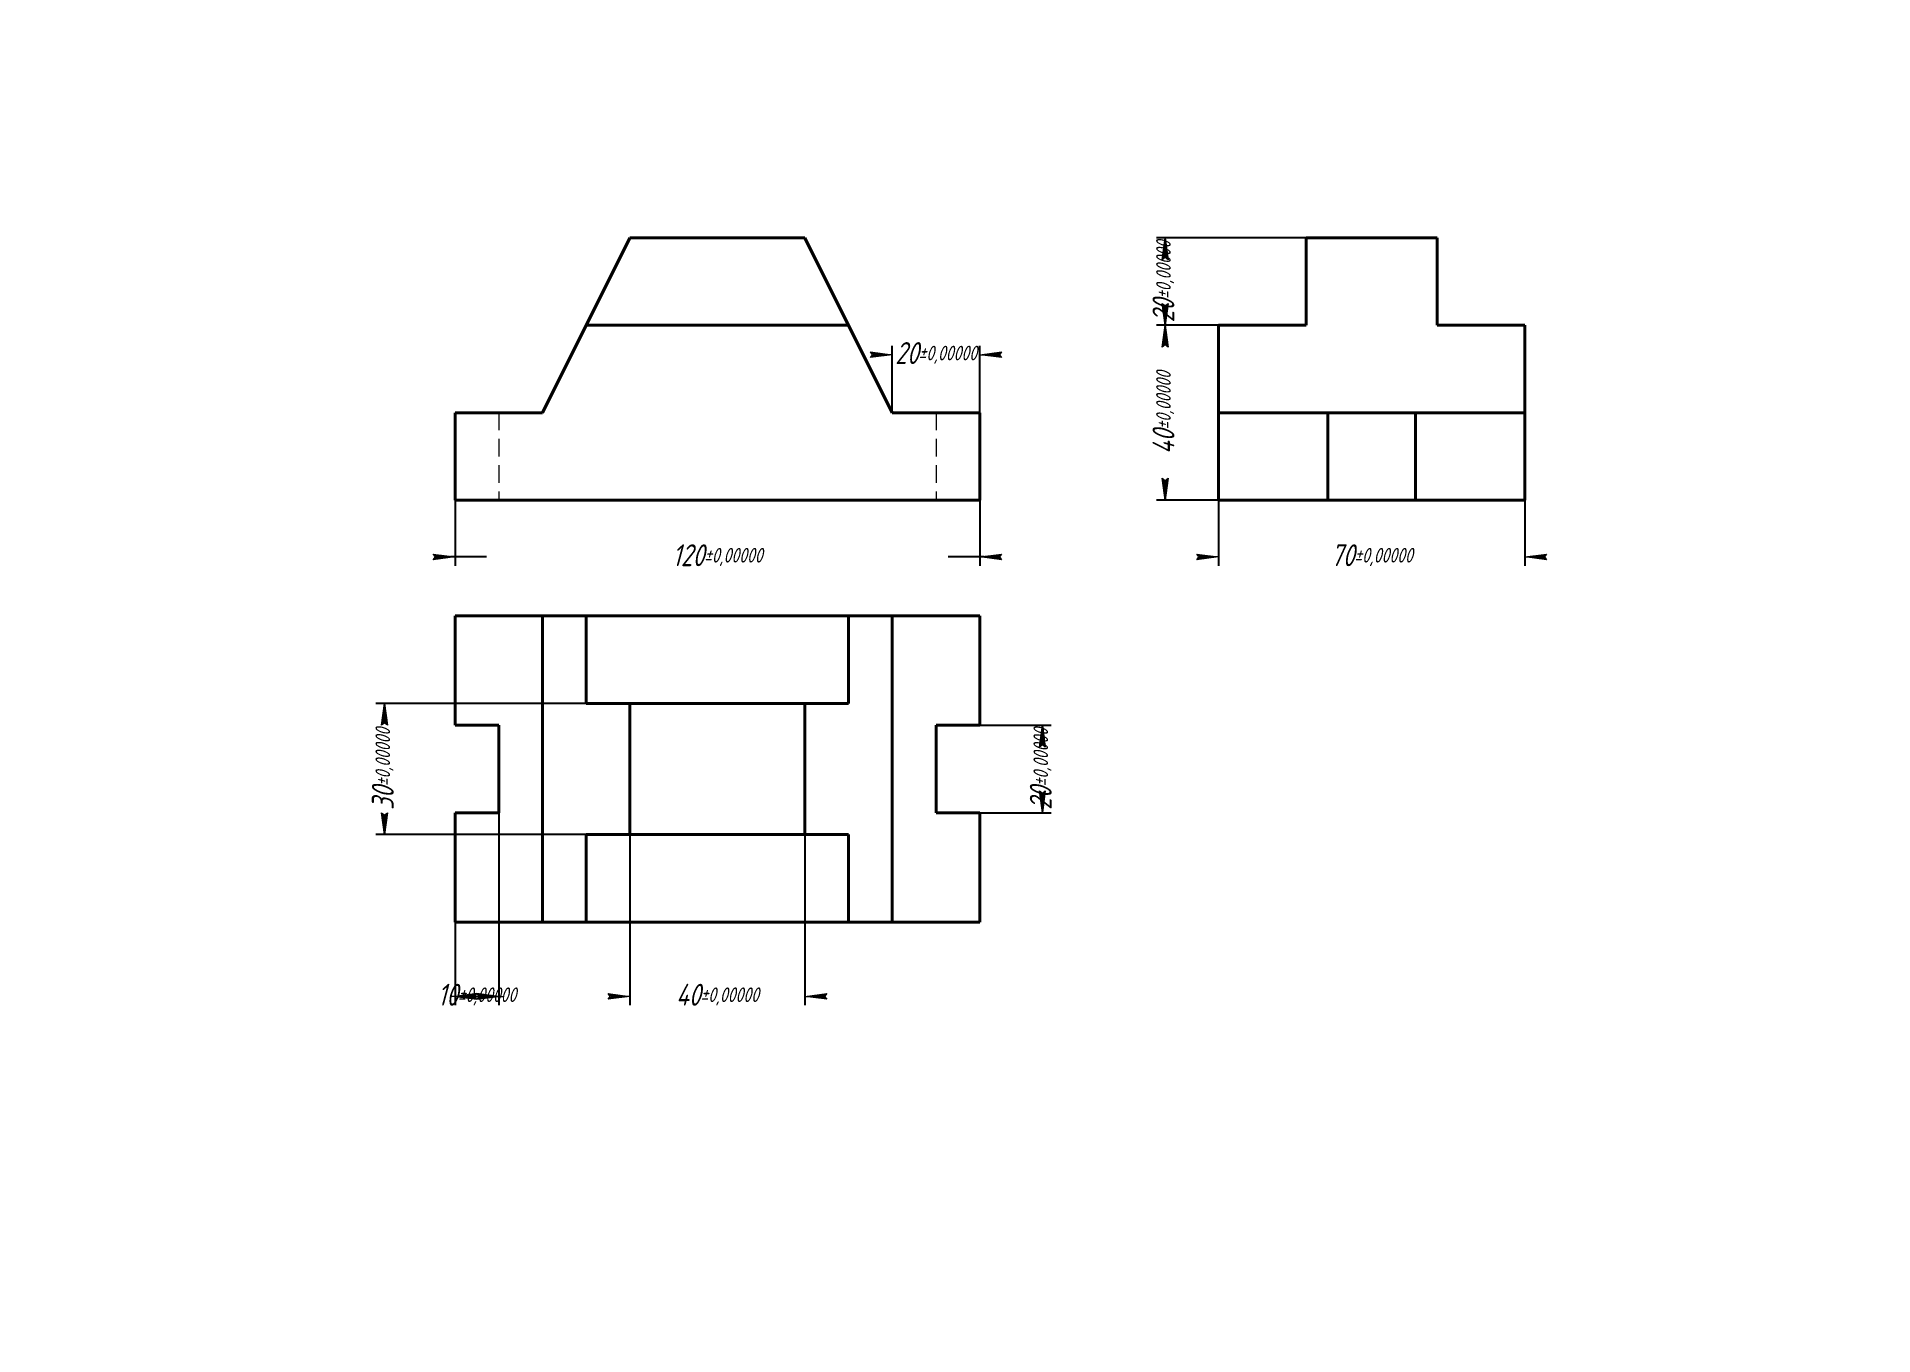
# Model space of a CAD drawing. Header units: millimetres. Extents: x 0 to 420, y 0 to 297.
import ezdxf

# ---------------------------------------------------------------- set-up
doc = ezdxf.new("R2010")
doc.units = ezdxf.units.MM
for name, pattern in [('K5LT_BASIC', [0]), ('K5LT_DASHED', [6, 4, -2]), ('K5LT_THIN', [0])]:
    doc.linetypes.add(name, pattern=pattern)
doc.styles.add('KDIMTEXTSTYLE', font='GOST_AU.SHX', dxfattribs={"width": 0.96, "oblique": 15, "height": 5})
doc.dimstyles.new('KDIMSTYLE (1.00)', dxfattribs={"dimtxt": 5, "dimasz": 1, "dimexe": 2, "dimexo": 0, "dimgap": 1, "dimtad": 1, "dimtxsty": 'KDIMTEXTSTYLE', "dimsah": 1, "dimcen": 0, "dimdle": 1, "dimadec": 0, "dimazin": 0, "dimtfac": 0.667, "dimtmove": 0, "dimatfit": 3, "dimfxl": 1, "dimtvp": 1, "dimtolj": 1, "dimtzin": 0, "dimarcsym": 0})

# ---------------------------------------------------------------- blocks, each defined once
blk = doc.blocks.new('KDIMARROW_01')
blk.add_hatch(color=0).paths.add_polyline_path([(-5, -0.6582624912261956), (0, 0), (-5, 0.658262491226197), (-4.5, 5.51091059616309e-16)])
at = {"color": 0, "linetype": 'K5LT_THIN', "lineweight": 18}
for p, q in [((-4.5, 5.51091059616309e-16), (-5, 0.658262491226197)), ((-5, 0.658262491226197), (0, 0)), ((0, 0), (-5, -0.6582624912261956)), ((-5, -0.6582624912261956), (-4.5, 5.51091059616309e-16)), ((0, 0), (-1, 0))]:
    blk.add_line(p, q, dxfattribs=at)
blk = doc.blocks.new('KDIMARROW_02')
blk.add_hatch(color=0).paths.add_polyline_path([(4.5, -5.51091059616309e-16), (5, 0.6582624912261956), (0, 0), (5, -0.658262491226197)])
at = {"color": 0, "linetype": 'K5LT_THIN', "lineweight": 18}
for p, q in [((0, 0), (-1, 0)), ((5, 0.6582624912261956), (0, 0)), ((0, 0), (5, -0.658262491226197)), ((0, 0), (7, -8.572527594031472e-16)), ((4.5, -5.51091059616309e-16), (5, 0.6582624912261956)), ((5, -0.658262491226197), (4.5, -5.51091059616309e-16))]:
    blk.add_line(p, q, dxfattribs=at)

msp = doc.modelspace()

# ---------------------------------------------------------------- linework, layer by layer
at = {"color": 150, "linetype": 'K5LT_BASIC', "lineweight": 40, "true_color": 0x0080ff}
for p, q in [((115.6605935202274, 211), (135.6605935202274, 251)), ((135.6605935202274, 251), (175.6605935202274, 251)), ((195.6605935202274, 211), (175.6605935202274, 251)), ((290.2923703894241, 251), (320.2923703894241, 251)), ((290.2923703894241, 231), (290.2923703894241, 251)), ((320.2923703894241, 251), (320.2923703894241, 231)), ((125.6605935202274, 231), (185.6605935202274, 231)), ((270.2923703894241, 211), (270.2923703894241, 231)), ((270.2923703894241, 231), (290.2923703894241, 231)), ((320.2923703894241, 231), (340.2923703894241, 231)), ((340.2923703894241, 231), (340.2923703894241, 211)), ((95.6605935202274, 191), (95.6605935202274, 211)), ((95.6605935202274, 211), (115.6605935202274, 211)), ((215.6605935202274, 211), (195.6605935202274, 211)), ((215.6605935202274, 191), (215.6605935202274, 211)), ((270.2923703894241, 191), (270.2923703894241, 211)), ((270.2923703894241, 211), (340.2923703894241, 211)), ((295.2923703894241, 191), (295.2923703894241, 211)), ((295.2923703894241, 211), (315.2923703894241, 211)), ((315.2923703894241, 211), (315.2923703894241, 191)), ((340.2923703894241, 211), (340.2923703894241, 191)), ((95.6605935202274, 191), (215.6605935202274, 191)), ((340.2923703894241, 191), (270.2923703894241, 191)), ((95.6605935202274, 164.5142776075924), (215.6605935202274, 164.5142776075924)), ((95.6605935202274, 139.5142776075924), (95.6605935202274, 164.5142776075924)), ((115.6605935202274, 164.5142776075924), (115.6605935202274, 94.51427760759245)), ((125.6605935202274, 164.5142776075924), (125.6605935202274, 144.5142776075924)), ((185.6605935202274, 164.5142776075924), (185.6605935202274, 144.5142776075924)), ((195.6605935202274, 164.5142776075924), (195.6605935202274, 94.51427760759245)), ((215.6605935202274, 164.5142776075924), (215.6605935202274, 139.5142776075924)), ((125.6605935202274, 144.5142776075924), (185.6605935202274, 144.5142776075924)), ((135.6605935202274, 144.5142776075924), (135.6605935202274, 114.5142776075924)), ((175.6605935202274, 144.5142776075924), (175.6605935202274, 114.5142776075924)), ((95.6605935202274, 139.5142776075924), (105.6605935202274, 139.5142776075924)), ((105.6605935202274, 139.5142776075924), (105.6605935202274, 119.5142776075924)), ((215.6605935202274, 139.5142776075924), (205.6605935202274, 139.5142776075924)), ((205.6605935202274, 139.5142776075924), (205.6605935202274, 119.5142776075924)), ((95.6605935202274, 94.51427760759245), (95.6605935202274, 119.5142776075924)), ((105.6605935202274, 119.5142776075924), (95.6605935202274, 119.5142776075924)), ((205.6605935202274, 119.5142776075924), (215.6605935202274, 119.5142776075924)), ((215.6605935202274, 119.5142776075924), (215.6605935202274, 94.51427760759245)), ((125.6605935202274, 94.51427760759245), (125.6605935202274, 114.5142776075924)), ((125.6605935202274, 114.5142776075924), (185.6605935202274, 114.5142776075924)), ((185.6605935202274, 94.51427760759245), (185.6605935202274, 114.5142776075924)), ((215.6605935202274, 94.51427760759245), (95.6605935202274, 94.51427760759245))]:
    msp.add_line(p, q, dxfattribs=at)
at = {"color": 7, "linetype": 'K5LT_DASHED', "lineweight": 18}
for p, q in [((105.6605935202274, 211), (105.6605935202274, 191)), ((205.6605935202274, 211), (205.6605935202274, 191))]:
    msp.add_line(p, q, dxfattribs=at)

# ---------------------------------------------------------------- dimensions: what is measured, and where the dimension line sits
at = {"color": 7}
for base, p1, p2, location in [((258.0589419332042, 251), (290.2923703894241, 231), (290.2923703894241, 251), (258.0589419332042, 241)), ((258.0589419332042, 231), (270.2923703894241, 191), (270.2923703894241, 231), (258.0589419332042, 211)), ((79.52614483386623, 144.5142776075924), (135.6605935202274, 114.5142776075924), (135.6605935202274, 144.5142776075924), (79.52614483386623, 129.5142776075924)), ((230, 139.5142776075924), (215.6605935202274, 119.5142776075924), (215.6605935202274, 139.5142776075924), (230, 129.5142776075924))]:
    msp.add_linear_dim(base=base, p1=p1, p2=p2, angle=90, location=location, dimstyle='KDIMSTYLE (1.00)', override={"dimexo": 0, "dimpost": '\\H5.0;\\W0.965;\\Q15;<>', "dimblk1": 'KDIMARROW_01', "dimblk2": 'KDIMARROW_01', "dimse1": 0, "dimse2": 0, "dimclrt": 7, "dimtol": 1, "dimtp": 0, "dimtm": 0, "dimtdec": 5, "dimtolj": 1}, dxfattribs=at).render()
for base, p1, p2, location, override in [((195.6605935202274, 224.2652148601398), (215.6605935202274, 211), (195.6605935202274, 211), (205.6605935202274, 224.2652148601398), {"dimexo": 0, "dimpost": '\\H5.0;\\W0.965;\\Q15;<>', "dimblk1": 'KDIMARROW_01', "dimblk2": 'KDIMARROW_01', "dimse1": 0, "dimse2": 0, "dimclrt": 7, "dimtol": 1, "dimtp": 0, "dimtm": 0, "dimtdec": 5, "dimtolj": 1}), ((95.6605935202274, 178.0141553131254), (215.6605935202274, 191), (95.6605935202274, 191), (155.6605935202274, 178.0141553131254), {"dimexo": 0, "dimpost": '\\H5.0;\\W0.965;\\Q15;<>', "dimblk1": 'KDIMARROW_01', "dimblk2": 'KDIMARROW_01', "dimse1": 0, "dimse2": 0, "dimclrt": 7, "dimtol": 1, "dimtp": 0, "dimtm": 0, "dimtdec": 5, "dimtolj": 1}), ((270.2923703894241, 178.0141553131254), (340.2923703894241, 191), (270.2923703894241, 191), (305.2923703894241, 178.0141553131254), {"dimexo": 0, "dimpost": '\\H5.0;\\W0.965;\\Q15;<>', "dimblk1": 'KDIMARROW_01', "dimblk2": 'KDIMARROW_01', "dimse1": 0, "dimse2": 0, "dimclrt": 7, "dimtol": 1, "dimtp": 0, "dimtm": 0, "dimtdec": 5, "dimtolj": 1}), ((95.6605935202274, 77.5), (105.6605935202274, 119.5142776075924), (95.6605935202274, 119.5142776075924), (100.6605935202274, 77.5), {"dimexo": 0, "dimpost": '\\H5.0;\\W0.965;\\Q15;<>', "dimblk1": 'KDIMARROW_02', "dimblk2": 'KDIMARROW_02', "dimse1": 0, "dimse2": 0, "dimclrt": 7, "dimtol": 1, "dimtp": 0, "dimtm": 0, "dimtdec": 5, "dimtolj": 1}), ((135.6605935202274, 77.5), (175.6605935202274, 114.5142776075924), (135.6605935202274, 114.5142776075924), (155.6605935202274, 77.5), {"dimexo": 0, "dimpost": '\\H5.0;\\W0.965;\\Q15;<>', "dimblk1": 'KDIMARROW_01', "dimblk2": 'KDIMARROW_01', "dimse1": 0, "dimse2": 0, "dimclrt": 7, "dimtol": 1, "dimtp": 0, "dimtm": 0, "dimtdec": 5, "dimtolj": 1})]:
    msp.add_linear_dim(base=base, p1=p1, p2=p2, location=location, dimstyle='KDIMSTYLE (1.00)', override=override, dxfattribs=at).render()

doc.saveas('drawing.dxf')
